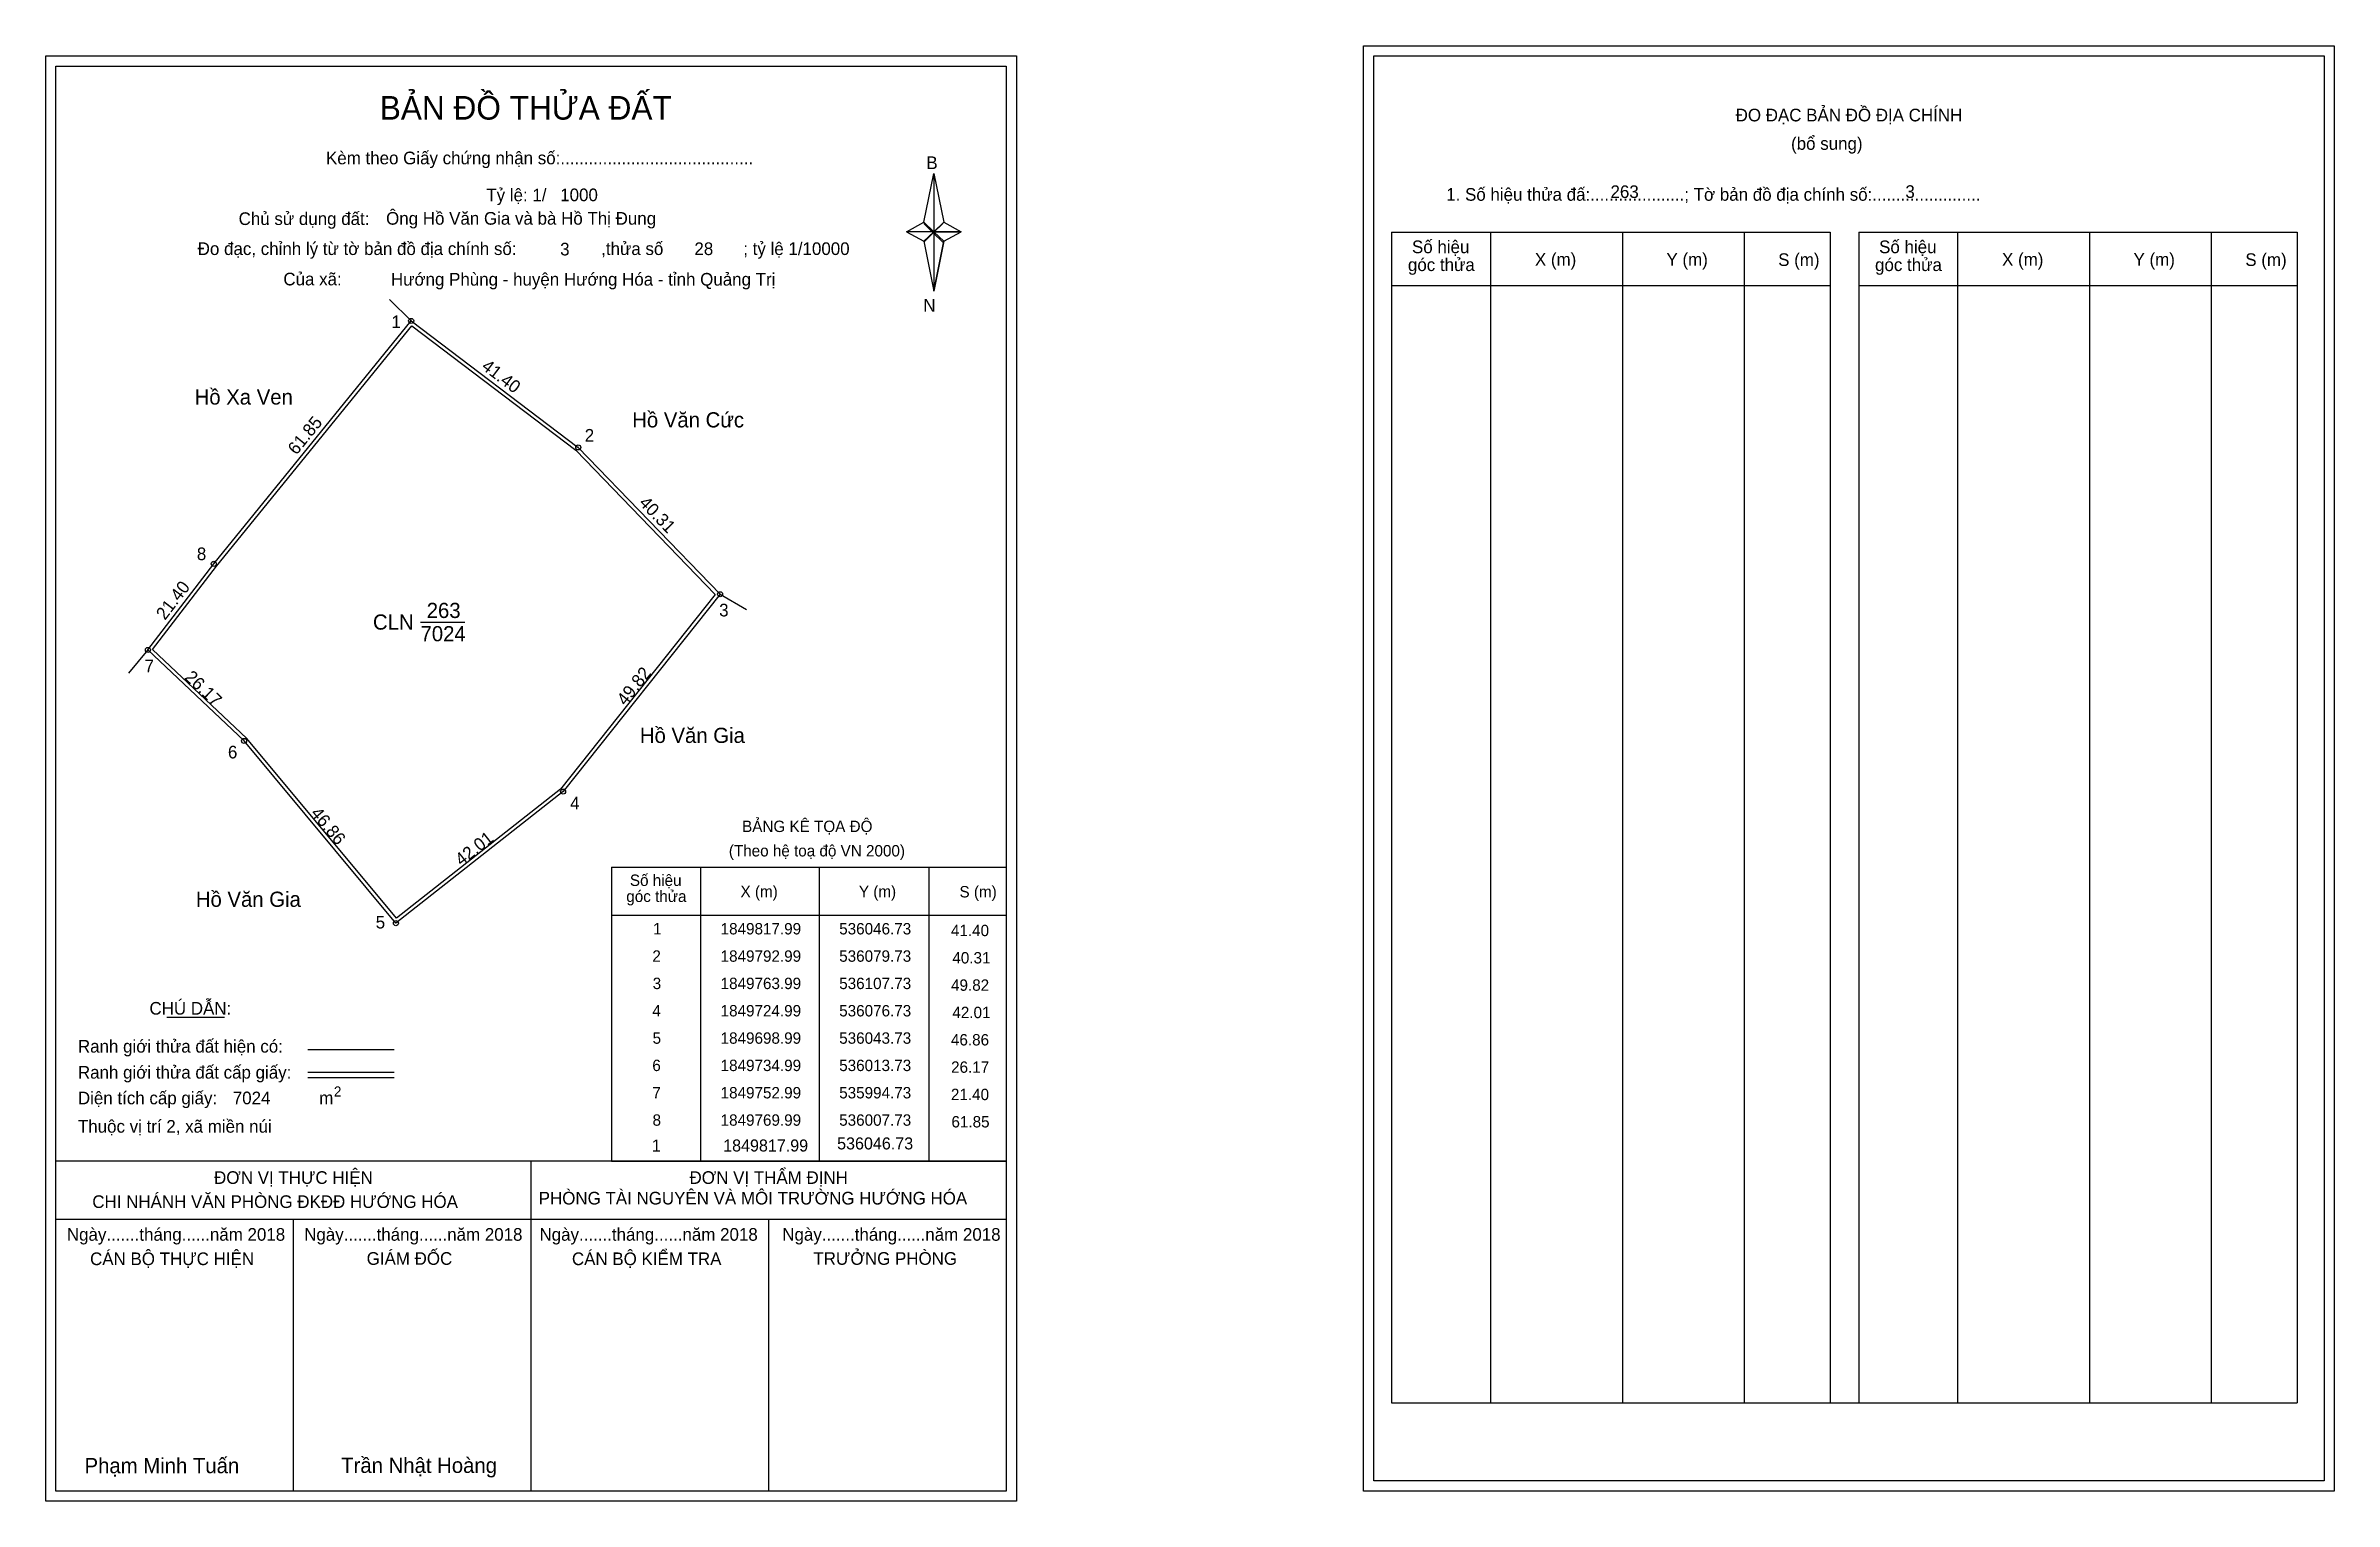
# Model space of a CAD drawing. Extents: x 535975 to 536427, y 1849585 to 1849872.
import ezdxf

# ---------------------------------------------------------------- set-up
doc = ezdxf.new("R2010")
doc.units = 0
for name, color, linetype in [('Level 1', 7, 'Continuous'), ('Level 10', 7, 'Continuous'), ('Level 11', 7, 'Continuous'), ('Level 13', 7, 'Continuous'), ('Level 27', 7, 'Continuous'), ('Level 3', 7, 'Continuous'), ('Level 36', 7, 'Continuous'), ('Level 49', 7, 'Continuous'), ('Level 53', 7, 'Continuous'), ('Level 55', 7, 'Continuous'), ('Level 6', 7, 'Continuous'), ('Level 63', 7, 'Continuous'), ('Level 9', 7, 'Continuous')]:
    doc.layers.add(name, color=color, linetype=linetype)

msp = doc.modelspace()

# ---------------------------------------------------------------- linework, layer by layer
at = {"layer": 'Level 1'}
for p, q in [((535976.56, 1849868.35), (535976.56, 1849868.35)), ((536236.85, 1849870.35), (536236.85, 1849870.35)), ((536147.98, 1849837.47), (536149.95, 1849847.11)), ((536149.95, 1849847.11), (536149.95, 1849835.59)), ((536149.95, 1849847.11), (536151.92, 1849837.47)), ((536144.54, 1849835.59), (536147.98, 1849837.47)), ((536147.98, 1849837.47), (536149.95, 1849835.59)), ((536149.8, 1849835.37), (536147.98, 1849837.25)), ((536149.95, 1849835.59), (536147.98, 1849833.75)), ((536149.8, 1849835.37), (536147.98, 1849833.53)), ((536147.98, 1849833.53), (536149.8, 1849835.37)), ((536151.77, 1849837.25), (536149.8, 1849835.37)), ((536149.8, 1849835.37), (536151.77, 1849837.25)), ((536151.77, 1849833.53), (536149.8, 1849835.37)), ((536151.92, 1849837.47), (536149.95, 1849835.59)), ((536149.95, 1849835.59), (536149.95, 1849823.89)), ((536149.95, 1849835.59), (536155.36, 1849835.59)), ((536149.95, 1849835.59), (536151.92, 1849833.75)), ((536151.92, 1849833.75), (536155.36, 1849835.59)), ((536240.38, 1849835.5), (536326.98, 1849835.5)), ((536259.97, 1849604.23), (536259.97, 1849835.5)), ((536286.04, 1849604.23), (536286.04, 1849835.5)), ((536310.02, 1849835.5), (536310.02, 1849604.23)), ((536326.98, 1849835.5), (536326.98, 1849604.23)), ((536332.64, 1849835.5), (536419.24, 1849835.5)), ((536352.23, 1849604.23), (536352.23, 1849835.5)), ((536378.3, 1849604.23), (536378.3, 1849835.5)), ((536402.27, 1849835.5), (536402.27, 1849604.23)), ((536419.24, 1849835.5), (536419.24, 1849604.23)), ((536147.98, 1849833.75), (536149.95, 1849823.89)), ((536151.92, 1849833.75), (536149.95, 1849823.89)), ((536240.38, 1849824.97), (536326.98, 1849824.97)), ((536332.64, 1849824.97), (536419.24, 1849824.97)), ((536086.32, 1849710.07), (536164.26, 1849710.07)), ((536103.95, 1849652), (536103.95, 1849710.07)), ((536127.41, 1849652), (536127.41, 1849710.07)), ((536148.99, 1849710.07), (536148.99, 1849652)), ((536086.32, 1849700.6), (536164.26, 1849700.6)), ((535998.48, 1849680.42), (536009.88, 1849680.42)), ((536026.35, 1849674.01), (536043.36, 1849674.01)), ((536026.35, 1849669.57), (536043.36, 1849669.57)), ((536026.35, 1849668.47), (536043.36, 1849668.47)), ((536083.39, 1849652), (535976.56, 1849652)), ((536164.26, 1849652), (536059.42, 1849652)), ((536070.41, 1849586.78), (536070.41, 1849652)), ((536086.32, 1849652), (536164.26, 1849652)), ((536164.26, 1849640.45), (535976.56, 1849640.45)), ((536023.49, 1849586.78), (536023.49, 1849640.45)), ((536117.34, 1849586.78), (536117.34, 1849640.45)), ((536240.38, 1849604.23), (536419.24, 1849604.23)), ((536164.26, 1849586.78), (536164.26, 1849586.78)), ((536424.55, 1849588.78), (536424.55, 1849588.78))]:
    msp.add_line(p, q, dxfattribs=at)
for points in [[(536147.98, 1849837.47), (536149.95, 1849847.11), (536149.95, 1849835.59)], [(536144.54, 1849835.59), (536147.98, 1849833.75), (536149.95, 1849835.59)], [(536149.95, 1849835.59), (536151.92, 1849837.47), (536155.36, 1849835.59)], [(536149.95, 1849835.59), (536149.95, 1849823.89), (536151.92, 1849833.75)]]:
    msp.add_lwpolyline(points, close=True, dxfattribs=at)
at = {"layer": 'Level 10'}
for points in [[(536046.73, 1849817.99), (536079.73, 1849792.99), (536107.73, 1849763.99), (536076.73, 1849724.99), (536043.73, 1849698.99), (536013.73, 1849734.99), (535994.73, 1849752.99), (536007.73, 1849769.99)], [(536046.85, 1849817.02), (536079.26, 1849792.46), (536106.8, 1849763.95), (536076.23, 1849725.49), (536043.83, 1849699.96), (536014.24, 1849735.47), (535995.67, 1849753.07), (536008.28, 1849769.56)]]:
    msp.add_lwpolyline(points, close=True, dxfattribs=at)
at = {"layer": 'Level 11'}
for centre in [(536046.73, 1849817.99), (536046.73, 1849817.99), (536079.73, 1849792.99), (536007.73, 1849769.99), (536107.73, 1849763.99), (535994.73, 1849752.99), (536013.73, 1849734.99), (536076.73, 1849724.99), (536043.73, 1849698.99)]:
    msp.add_circle(centre, 0.5, dxfattribs=at)
at = {"layer": 'Level 27'}
for p, q in [((536046.73, 1849817.99), (536042.45, 1849822.2)), ((536107.73, 1849763.99), (536112.93, 1849760.99)), ((535994.73, 1849752.99), (535990.87, 1849748.4))]:
    msp.add_line(p, q, dxfattribs=at)
at = {"layer": 'Level 3'}
for p, q in [((536240.38, 1849835.5), (536240.38, 1849604.23)), ((536332.64, 1849835.5), (536332.64, 1849604.23)), ((536086.32, 1849710.07), (536086.32, 1849652))]:
    msp.add_line(p, q, dxfattribs=at)
at = {"layer": 'Level 63'}
for points in [[(536234.85, 1849872.35), (536426.55, 1849872.35), (536426.55, 1849586.78), (536234.85, 1849586.78)], [(535974.56, 1849870.35), (536166.26, 1849870.35), (536166.26, 1849584.78), (535974.56, 1849584.78)], [(535976.56, 1849868.35), (536164.26, 1849868.35), (536164.26, 1849586.78), (535976.56, 1849586.78)], [(536236.85, 1849870.35), (536424.55, 1849870.35), (536424.55, 1849588.78), (536236.85, 1849588.78)]]:
    msp.add_lwpolyline(points, close=True, dxfattribs=at)
at = {"layer": 'Level 9'}
msp.add_line((536048.57, 1849758.49), (536057.3, 1849758.49), dxfattribs=at)

# ---------------------------------------------------------------- texts
at = {"layer": 'Level 1'}
for s, height, p in [('BẢN ĐỒ THỬA ĐẤT', 4.6657, (536040.53, 1849857.76)), ('ĐO ĐẠC BẢN ĐỒ ĐỊA CHÍNH', 2.5, (536308.33, 1849857.41)), ('(bổ sung)', 2.5, (536319.27, 1849851.79)), ('Kèm theo Giấy chứng nhận số:.........................................', 2.5, (536029.91, 1849848.93)), ('B', 2.5, (536148.49, 1849847.99)), ('1. Số hiệu thửa đấ:....................; Tờ bản đồ địa chính số:.......................', 2.5, (536251.16, 1849841.73)), ('Chủ sử dụng đất:', 2.5, (536012.65, 1849836.94)), ('Đo đạc, chỉnh lý từ tờ bản đồ địa chính số:                  ,thửa số                 ; tỷ lệ 1/10000', 2.5, (536004.57, 1849831.01)), ('góc thửa', 2.5, (536243.6, 1849827.84)), ('Số hiệu', 2.5, (536244.4, 1849831.37)), ('X (m)', 2.5, (536268.68, 1849828.89)), ('Y (m)', 2.5, (536294.66, 1849828.89)), ('S (m)', 2.5, (536316.73, 1849828.84)), ('góc thửa', 2.5, (536335.86, 1849827.84)), ('Số hiệu', 2.5, (536336.66, 1849831.37)), ('X (m)', 2.5, (536360.94, 1849828.89)), ('Y (m)', 2.5, (536386.91, 1849828.89)), ('S (m)', 2.5, (536408.99, 1849828.84)), ('Của xã:', 2.5, (536021.49, 1849825.01)), ('N', 2.5, (536147.89, 1849819.82)), ('BẢNG KÊ TỌA ĐỘ', 2.25, (536112.09, 1849717)), ('(Theo hệ toạ độ VN 2000)', 2.25, (536109.47, 1849712.18)), ('Số hiệu', 2.25, (536089.93, 1849706.35)), ('góc thửa', 2.25, (536089.22, 1849703.18)), ('X (m)', 2.25, (536111.78, 1849704.13)), ('Y (m)', 2.25, (536135.16, 1849704.13)), ('S (m)', 2.25, (536155.03, 1849704.08)), ('CHÚ DẪN:', 2.5, (535995.04, 1849680.92)), ('Ranh giới thửa đất hiện có:', 2.5, (535980.91, 1849673.42)), ('Ranh giới thửa đất cấp giấy:', 2.5, (535980.91, 1849668.28)), ('Diện tích cấp giấy:', 2.5, (535980.91, 1849663.2)), ('m', 2.5, (536028.57, 1849663.22)), ('2', 2, (536031.46, 1849664.73)), ('Thuộc vị trí 2, xã miền núi', 2.5, (535980.91, 1849657.6)), ('ĐƠN VỊ THỰC HIỆN', 2.5, (536007.8, 1849647.48)), ('ĐƠN VỊ THẨM ĐỊNH', 2.5, (536101.7, 1849647.48)), ('CHI NHÁNH VĂN PHÒNG ĐKĐĐ HƯỚNG HÓA', 2.5, (535983.75, 1849642.72)), ('PHÒNG TÀI NGUYÊN VÀ MÔI TRƯỜNG HƯỚNG HÓA', 2.5, (536071.92, 1849643.41)), ('Ngày.......tháng......năm 2018', 2.5, (535978.73, 1849636.25)), ('Ngày.......tháng......năm 2018', 2.5, (536025.6, 1849636.25)), ('Ngày.......tháng......năm 2018', 2.5, (536072.07, 1849636.25)), ('Ngày.......tháng......năm 2018', 2.5, (536120.03, 1849636.25)), ('CÁN BỘ THỰC HIỆN', 2.5, (535983.31, 1849631.43)), ('GIÁM ĐỐC', 2.5, (536037.94, 1849631.49)), ('CÁN BỘ KIỂM TRA', 2.5, (536078.48, 1849631.43)), ('TRƯỞNG PHÒNG', 2.5, (536126.17, 1849631.49)), ('Phạm Minh Tuấn', 3, (535982.22, 1849590.32)), ('Trần Nhật Hoàng', 3, (536032.91, 1849590.37))]:
    msp.add_text(s, height=height, dxfattribs=at).set_placement(p)
at = {"layer": 'Level 11'}
msp.add_text('Tỷ lệ: 1/', height=2.5, dxfattribs=at).set_placement((536061.57, 1849841.62))
at = {"layer": 'Level 13'}
for s, p in [('CLN', (536039.18, 1849756.99)), ('263', (536049.8, 1849759.29)), ('7024', (536048.58, 1849754.69))]:
    msp.add_text(s, height=3, dxfattribs=at).set_placement(p)
at = {"layer": 'Level 36'}
for s, p in [('Hồ Xa Ven', (536003.96, 1849801.46)), ('Hồ Văn Cức', (536090.39, 1849796.94)), ('Hồ Văn Gia', (536091.9, 1849734.6)), ('Hồ Văn Gia', (536004.2, 1849702.22))]:
    msp.add_text(s, height=3, dxfattribs=at).set_placement(p)
at = {"layer": 'Level 49'}
for s, rotation, p in [('41.40', 322.8533, (536060.45, 1849808.6)), ('61.85', 50.9061, (536024.07, 1849791.36)), ('40.31', 313.9949, (536091.58, 1849781.87)), ('21.40', 52.5946, (535998.11, 1849758.73)), ('49.82', 51.5198, (536089.07, 1849741.8)), ('26.17', 316.5482, (536001.82, 1849747.37)), ('46.86', 309.8056, (536026.73, 1849720.64)), ('42.01', 38.2338, (536056.65, 1849710.19))]:
    msp.add_text(s, height=2.5, rotation=rotation, dxfattribs=at).set_placement(p)
at = {"layer": 'Level 53'}
for s, height, p in [('1', 2.25, (536094.5, 1849696.77)), ('1849817.99', 2.25, (536107.85, 1849696.77)), ('536046.73', 2.25, (536131.27, 1849696.77)), ('41.40', 2.25, (536153.34, 1849696.43)), ('2', 2.25, (536094.37, 1849691.37)), ('1849792.99', 2.25, (536107.85, 1849691.37)), ('536079.73', 2.25, (536131.27, 1849691.37)), ('40.31', 2.25, (536153.62, 1849691.03)), ('3', 2.25, (536094.44, 1849685.97)), ('1849763.99', 2.25, (536107.85, 1849685.97)), ('536107.73', 2.25, (536131.27, 1849685.97)), ('49.82', 2.25, (536153.36, 1849685.63)), ('4', 2.25, (536094.36, 1849680.57)), ('1849724.99', 2.25, (536107.85, 1849680.57)), ('536076.73', 2.25, (536131.27, 1849680.57)), ('42.01', 2.25, (536153.62, 1849680.23)), ('5', 2.25, (536094.41, 1849675.17)), ('1849698.99', 2.25, (536107.85, 1849675.17)), ('536043.73', 2.25, (536131.27, 1849675.17)), ('46.86', 2.25, (536153.34, 1849674.83)), ('6', 2.25, (536094.36, 1849669.77)), ('1849734.99', 2.25, (536107.85, 1849669.77)), ('536013.73', 2.25, (536131.27, 1849669.77)), ('26.17', 2.25, (536153.37, 1849669.43)), ('7', 2.25, (536094.37, 1849664.37)), ('1849752.99', 2.25, (536107.85, 1849664.37)), ('535994.73', 2.25, (536131.27, 1849664.37)), ('21.40', 2.25, (536153.34, 1849664.03)), ('8', 2.25, (536094.4, 1849658.97)), ('1849769.99', 2.25, (536107.85, 1849658.97)), ('536007.73', 2.25, (536131.27, 1849658.97)), ('61.85', 2.25, (536153.44, 1849658.63)), ('1', 2.37, (536094.26, 1849653.88)), ('1849817.99', 2.375, (536108.35, 1849653.88)), ('536046.73', 2.375, (536130.86, 1849654.29))]:
    msp.add_text(s, height=height, dxfattribs=at).set_placement(p)
at = {"layer": 'Level 55'}
for s, height, p in [('1', 0.4, (536046.62, 1849817.99)), ('0', 0.11, (536046.69, 1849817.88)), ('0', 0.11, (536046.69, 1849817.88)), ('0', 0.11, (536046.69, 1849817.88)), ('2', 0.4, (536079.59, 1849792.99)), ('0', 0.11, (536079.69, 1849792.88)), ('8', 0.4, (536007.6, 1849769.99)), ('0', 0.11, (536007.69, 1849769.88)), ('0', 0.11, (536007.69, 1849769.88)), ('3', 0.4, (536107.61, 1849763.99)), ('0', 0.11, (536107.69, 1849763.88)), ('0', 0.11, (536107.69, 1849763.88)), ('7', 0.4, (535994.6, 1849752.99)), ('0', 0.11, (535994.69, 1849752.88)), ('0', 0.11, (535994.69, 1849752.88)), ('0', 0.11, (535994.69, 1849752.88)), ('0', 0.11, (535994.69, 1849752.88)), ('6', 0.4, (536013.59, 1849734.99)), ('0', 0.11, (536013.69, 1849734.88)), ('0', 0.11, (536013.69, 1849734.88)), ('4', 0.4, (536076.59, 1849724.99)), ('0', 0.11, (536076.69, 1849724.88)), ('5', 0.4, (536043.6, 1849698.99)), ('0', 0.11, (536043.69, 1849698.88)), ('0', 0.11, (536043.69, 1849698.88)), ('0', 0.11, (536043.69, 1849698.88))]:
    msp.add_text(s, height=height, dxfattribs=at).set_placement(p)
at = {"layer": 'Level 6'}
for s, p in [('1000', (536076.17, 1849841.64)), ('263', (536283.61, 1849842.27)), ('3', (536341.85, 1849842.29)), ('Ông Hồ Văn Gia và bà Hồ Thị Đung', (536041.78, 1849837)), ('3', (536076.16, 1849830.92)), ('28', (536102.67, 1849831)), (' Hướng Phùng - huyện Hướng Hóa - tỉnh Quảng Trị', (536041.8, 1849824.96)), ('7024', (536011.5, 1849663.21))]:
    msp.add_text(s, height=2.5, dxfattribs=at).set_placement(p)
at = {"layer": 'Level 9'}
for s, p in [('1', (536042.84, 1849816.56)), ('2', (536081.01, 1849794.13)), ('8', (536004.4, 1849770.72)), ('3', (536107.56, 1849759.6)), ('7', (535994.07, 1849748.55)), ('6', (536010.54, 1849731.55)), ('4', (536078.13, 1849721.47)), ('5', (536039.73, 1849697.94))]:
    msp.add_text(s, height=2.5, dxfattribs=at).set_placement(p)

doc.saveas('drawing.dxf')
